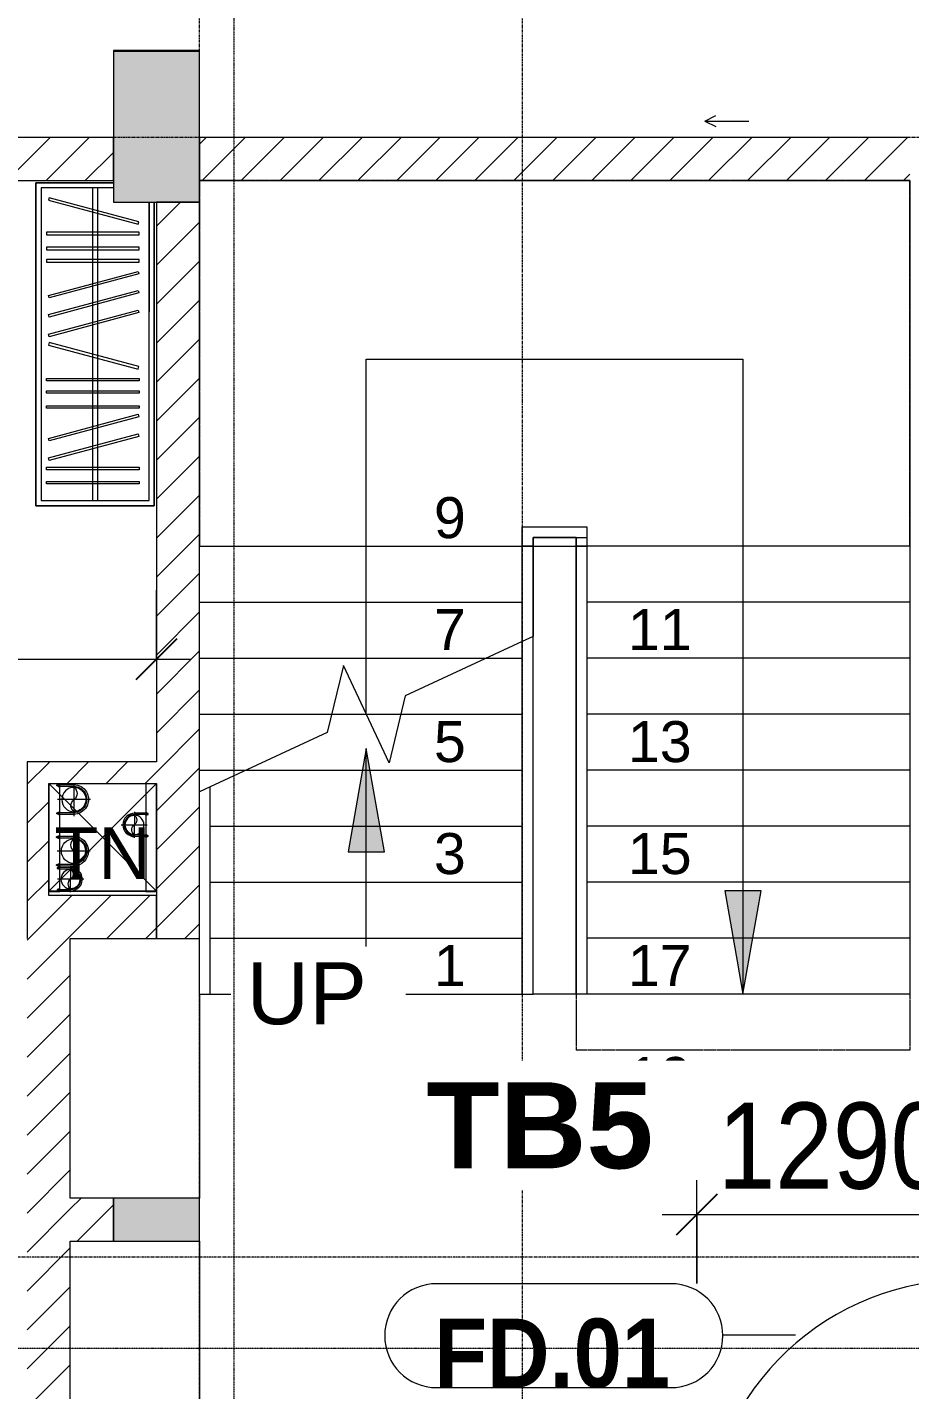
# Model space of a CAD drawing. Header units: millimetres. Extents: x 1591 to 239055, y -15958 to 83255.
# Drawn here: x 210032 to 214132, y 72422 to 78749 of the extents above; entities that cross this region are included whole.
import ezdxf

# ---------------------------------------------------------------- set-up
doc = ezdxf.new("R2010")
doc.units = ezdxf.units.MM
for name, pattern in [('Dash Dot 3_16_', [7.9375, 4.7625, -1.5875, 0, -1.5875]), ('Grid Line', [22.225, 12.7, -3.175, 3.175, -3.175]), ('IMPORT-CENTER _2_', [40.64, 25.4, -5.08, 5.08, -5.08]), ('Overhead', [3.96875, 2.38125, -1.5875])]:
    doc.linetypes.add(name, pattern=pattern)
for name, color, linetype, lineweight in [('0-1', 250, 'Continuous', 5), ('0-2', 7, 'Continuous', 9), ('A-ANNO-DIMS', 211, 'Continuous', 9), ('A-ANNO-DIMS-160', 211, 'Continuous', 9), ('A-DETL-GENF-2', 1, 'Continuous', 9), ('A-DOOR-3', 1, 'Continuous', 9), ('A-DOOR-FRAM-1', 1, 'Continuous', 9), ('A-DOOR-IDEN', 31, 'Continuous', 9), ('A-FLOR-1', 7, 'Continuous', 9), ('A-FLOR-HRAL', 11, 'Continuous', 9), ('A-GLAZ', 151, 'Continuous', 9), ('A-WALL-3', 113, 'Continuous', 18), ('A-WALL-PATT-2', 111, 'Continuous', 9), ('G-ANNO-SYMB-1', 111, 'Dash Dot 3_16_', 18), ('G-ANNO-TEXT-1', 7, 'Continuous', 9), ('G-IMPT', 8, 'Continuous', 9), ('G-IMPT-2', 8, 'IMPORT-CENTER _2_', 9), ('I-FURN-1', 254, 'Continuous', 9), ('M-EQPM', 50, 'Continuous', 9), ('S-COLS-1', 52, 'Continuous', 5), ('S-COLS-2', 250, 'Continuous', 18), ('S-GRID-1', 1, 'Grid Line', 9), ('S-STRS', 31, 'Continuous', 9), ('S-STRS-ANNO', 31, 'Continuous', 9), ('S-STRS-IDEN', 31, 'Continuous', 9), ('S-STRS-MBND', 31, 'Overhead', 9), ('S-STRS-MBND-1', 31, 'Continuous', 9)]:
    doc.layers.add(name, color=color, linetype=linetype, lineweight=lineweight)
doc.styles.add('Arial_1', font='arial_0.ttf', dxfattribs={"height": 190.496})
doc.styles.add('Arial_11', font='arial_0.ttf', dxfattribs={"height": 240})
doc.styles.add('Arial_2', font='arial_0.ttf', dxfattribs={"height": 288})
doc.styles.add('Arial_B_4', font='arialbd_0.ttf', dxfattribs={"height": 400})
doc.styles.add('Arial_B_5', font='arialbd_0.ttf', dxfattribs={"width": 0.9, "height": 320})
doc.styles.add('UTM Avo', font='UTM Avo.ttf', dxfattribs={"width": 0.9, "height": 400})
doc.dimstyles.new('1_Dim_chi_tiet_2_5_1', dxfattribs={"dimscale": 304.8, "dimtxt": 399.720379, "dimasz": 0.629921, "dimexe": 0.524934, "dimexo": 0.0625, "dimgap": 0.052493, "dimtad": 1, "dimdec": 0, "dimrnd": 5, "dimzin": 0, "dimdsep": 46, "dimtxsty": 'UTM Avo', "dimblk1": 'OBLIQUE', "dimblk2": 'OBLIQUE', "dimsah": 1, "dimcen": 0.09, "dimdle": 0.524934, "dimazin": 0, "dimtfac": 1, "dimtdec": 4, "dimtix": 1, "dimtmove": 0, "dimatfit": 3, "dimfxl": 1.049869, "dimfxlon": 1, "dimtvp": 1, "dimtolj": 1, "dimtzin": 0, "dimarcsym": 2})
pattern_1 = [(45, (95879.7, 0), (-90.50967, 90.50967), [])]

# ---------------------------------------------------------------- blocks, each defined once
blk = doc.blocks.new('NCV_TKTC_KET CAU_rvt-1-TKCS_MB TẦNG 6-8')
at = {"layer": 'S-COLS-1'}
for points in [[(114952.6, 77936.9), (114952.6, 78636.9), (114552.6, 78636.9), (114552.6, 77936.9)], [(114952.6, 73111.9), (114952.6, 73311.9), (114552.6, 73311.9), (114552.6, 73111.9)]]:
    blk.add_hatch(color=256, dxfattribs=at).paths.add_polyline_path(points)
at = {"layer": 'A-FLOR-1'}
for p, q in [((118252.2, 78036.9), (118252.2, 74259)), ((114752.6, 74737.4), (114252.6, 74737.4)), ((114952.6, 74259), (114952.6, 73311.9)), ((116702.6, 74259), (116502.6, 74259)), ((118252.2, 74259), (116752.6, 74259)), ((114952.6, 73111.9), (114952.6, 72361.9))]:
    blk.add_line(p, q, dxfattribs=at)
at = {"layer": 'S-COLS-2'}
for p, q in [((114952.6, 78636.9), (114552.6, 78636.9)), ((114552.6, 78636.9), (114552.6, 77936.9)), ((114952.6, 77936.9), (114952.6, 78636.9)), ((114552.6, 77936.9), (114952.6, 77936.9)), ((114552.6, 73311.9), (114552.6, 73111.9)), ((114952.6, 73311.9), (114552.6, 73311.9)), ((114952.6, 73111.9), (114952.6, 73311.9)), ((114552.6, 73111.9), (114952.6, 73111.9))]:
    blk.add_line(p, q, dxfattribs=at)
blk = doc.blocks.new('TU QUAN AO-SUITE ROOM_3 - TU QUAN AO-SUITE ROOM_3-V82-TKCS_MB TẦNG 6-8')
at = {"layer": 'I-FURN-1'}
for p, q in [((-550, 1500), (0, 1500)), ((-550, 90), (-550, 1500)), ((0, 1500), (-550, 1500)), ((-550, 1500), (-550, 90)), ((-24, 1476), (-526, 1476)), ((-526, 1476), (-526, 600)), ((-526, 1476), (-526, 90)), ((-287, 576), (-287, 1476)), ((-263, 576), (-263, 1476)), ((-24, 24), (-24, 1476)), ((0, 1500), (0, 0)), ((0, 0), (0, 1500)), ((-480.1, 1386.9), (-480.1, 1398.9)), ((-480.1, 1398.9), (-50.1, 1398.9)), ((-480.1, 1386.9), (-480.1, 1398.9)), ((-50.1, 1398.9), (-50.1, 1386.9)), ((-50.1, 1386.9), (-480.1, 1386.9)), ((-480.1, 1320.5), (-480.1, 1332.5)), ((-480.1, 1332.5), (-50.1, 1332.5)), ((-480.1, 1320.5), (-480.1, 1332.5)), ((-50.1, 1332.5), (-50.1, 1320.5)), ((-50.1, 1320.5), (-480.1, 1320.5)), ((-478.3, 1178.1), (-61.3, 1289.9)), ((-58.2, 1278.3), (-475.2, 1166.5)), ((-61.3, 1289.9), (-58.2, 1278.3)), ((-478.3, 1086.9), (-61.3, 1198.6)), ((-475.2, 1166.5), (-478.3, 1178.1)), ((-58.2, 1187.1), (-475.2, 1075.3)), ((-61.3, 1198.6), (-58.2, 1187.1)), ((-475.2, 1075.3), (-478.3, 1086.9)), ((-480.1, 1035.3), (-480.1, 1047.3)), ((-480.1, 1047.3), (-50.1, 1047.3)), ((-480.1, 1035.3), (-480.1, 1047.3)), ((-50.1, 1035.3), (-480.1, 1035.3)), ((-50.1, 1047.3), (-50.1, 1035.3)), ((-480.1, 965.8), (-480.1, 977.8)), ((-480.1, 977.8), (-50.1, 977.8)), ((-480.1, 965.8), (-480.1, 977.8)), ((-50.1, 965.8), (-480.1, 965.8)), ((-50.1, 977.8), (-50.1, 965.8)), ((-480.1, 908.6), (-480.1, 920.6)), ((-480.1, 920.6), (-50.1, 920.6)), ((-480.1, 908.6), (-480.1, 920.6)), ((-50.1, 908.6), (-480.1, 908.6)), ((-50.1, 920.6), (-50.1, 908.6)), ((-475.2, 865.5), (-478.3, 853.9)), ((-478.3, 853.9), (-61.3, 742.1)), ((-58.2, 753.7), (-475.2, 865.5)), ((-478.3, 603.1), (-61.3, 714.9)), ((-58.2, 703.3), (-475.2, 591.5)), ((-61.3, 742.1), (-58.2, 753.7)), ((-61.3, 714.9), (-58.2, 703.3)), ((-550, 90), (-550, 576)), ((-526, 90), (-526, 600)), ((-478.3, 511.9), (-61.3, 623.6)), ((-475.2, 591.5), (-478.3, 603.1)), ((-58.2, 612.1), (-475.2, 500.3)), ((-287, 24), (-287, 576)), ((-263, 24), (-263, 576)), ((-61.3, 623.6), (-58.2, 612.1)), ((-478.3, 423.1), (-61.3, 534.9)), ((-475.2, 500.3), (-478.3, 511.9)), ((-58.2, 523.3), (-475.2, 411.5)), ((-61.3, 534.9), (-58.2, 523.3)), ((-475.2, 411.5), (-478.3, 423.1)), ((-480.1, 368.4), (-480.1, 356.4)), ((-50.1, 368.4), (-480.1, 368.4)), ((-480.1, 356.4), (-50.1, 356.4)), ((-50.1, 356.4), (-50.1, 368.4)), ((-480.1, 311.2), (-480.1, 299.2)), ((-50.1, 311.2), (-480.1, 311.2)), ((-480.1, 299.2), (-50.1, 299.2)), ((-50.1, 299.2), (-50.1, 311.2)), ((-480.1, 241.7), (-480.1, 229.7)), ((-50.1, 241.7), (-480.1, 241.7)), ((-480.1, 229.7), (-50.1, 229.7)), ((-475.2, 192.7), (-478.3, 181.1)), ((-58.2, 80.9), (-475.2, 192.7)), ((-50.1, 229.7), (-50.1, 241.7)), ((-478.3, 181.1), (-61.3, 69.4)), ((-61.3, 69.4), (-58.2, 80.9)), ((-360, 24), (-24, 24)), ((0, 0), (-360, 0)), ((-360, 0), (0, 0))]:
    blk.add_line(p, q, dxfattribs=at)
blk = doc.blocks.new('NCV_TKTC_TANG 6 - 8_rvt-2-TKCS_MB TẦNG 6-8')
at = {"layer": 'I-FURN-1', "rotation": 180}
blk.add_blockref('TU QUAN AO-SUITE ROOM_3 - TU QUAN AO-SUITE ROOM_3-V82-TKCS_MB TẦNG 6-8', (114192.6, 78026.9), dxfattribs=at)
blk = doc.blocks.new('Top Rail Type - Top Rail_Internal_-947906-TKCS_MB TẦNG 6-8')
at = {"layer": 'A-FLOR-HRAL'}
for p, q in [((115003, 75221.1), (114953, 75197.8)), ((114953, 74259), (114953, 75197.8)), ((115003, 74259), (115003, 75221.1)), ((114953, 74259), (115003, 74259))]:
    blk.add_line(p, q, dxfattribs=at)
blk = doc.blocks.new('Top Rail Type - Top Rail_Internal_-947922-TKCS_MB TẦNG 6-8')
at = {"layer": 'A-FLOR-HRAL'}
for p, q in [((116502.2, 75920.2), (116452.2, 75896.9)), ((116452.2, 74259), (116452.2, 75896.9)), ((116502.2, 74259), (116502.2, 75920.2)), ((116452.2, 74259), (116502.2, 74259))]:
    blk.add_line(p, q, dxfattribs=at)
blk = doc.blocks.new('Top Rail Type - Top Rail_Internal_-948122-TKCS_MB TẦNG 6-8')
at = {"layer": 'A-FLOR-HRAL'}
for p, q in [((116452.2, 76339), (116452.2, 76429.4)), ((116452.2, 76429.4), (116752.6, 76429.4)), ((116502.2, 76379.4), (116502.2, 76339)), ((116702.6, 76379.4), (116502.2, 76379.4)), ((116702.6, 76379.4), (116752.6, 76379.4)), ((116702.6, 76339), (116702.6, 76379.4)), ((116752.6, 76429.4), (116752.6, 76379.4)), ((116752.6, 76379.4), (116752.6, 76339)), ((116452.2, 75896.9), (116452.2, 76339)), ((116502.2, 76339), (116452.2, 76339)), ((116502.2, 76339), (116502.2, 75920.2)), ((116702.6, 76339), (116752.6, 76339)), ((116702.6, 74259), (116702.6, 76339)), ((116752.6, 76339), (116752.6, 74259)), ((116752.6, 74259), (116702.6, 74259))]:
    blk.add_line(p, q, dxfattribs=at)
blk = doc.blocks.new('TKTC_XREF_251221_MB TANG 2-7 - TKTC_XREF_260130_MB TANG 2-5_dwg_CUM U_DN100-4746799-TKCS_MB TẦNG 6-8')
at = {"layer": 'G-IMPT'}
blk.add_hatch(color=256, dxfattribs=at).paths.add_polyline_path([(0, 61), (15.8, 58.9), (30.5, 52.8), (43.1, 43.1), (52.8, 30.5), (58.9, 15.8), (61, 0), (58.9, -15.8), (52.8, -30.5), (43.1, -43.1), (30.5, -52.8), (15.8, -58.9), (0, -61), (0, -57), (14.8, -55.1), (28.5, -49.4), (40.3, -40.3), (49.4, -28.5), (55.1, -14.8), (57, 0), (55.1, 14.8), (49.4, 28.5), (40.3, 40.3), (28.5, 49.4), (14.8, 55.1), (0, 57)])
for p, q in [((-79.1, 66.6), (-79.1, 63.4)), ((-76.6, 66.6), (-76.6, 63.4)), ((-74.6, 66.6), (-74.6, 63.4)), ((-72.7, 69.3), (-72.7, 60.7)), ((-66.9, 67.9), (-71.7, 67.9)), ((-65, 69), (0, 69)), ((-66.9, 62.1), (-71.7, 62.1)), ((-79.1, -63.4), (-79.1, -66.6)), ((-76.6, -63.4), (-76.6, -66.6)), ((-74.6, -63.4), (-74.6, -66.6)), ((-72.7, -60.7), (-72.7, -69.3)), ((-66.9, -62.1), (-71.7, -62.1)), ((-66.9, -67.9), (-71.7, -67.9)), ((-65, -69), (0, -69))]:
    blk.add_line(p, q, dxfattribs=at)
at = {"layer": 'G-IMPT', "flags": 128}
for points in [[(-72.7, 67.6), (-78.1, 67.6), (-78.1, 62.4), (-72.7, 62.4)], [(-71.7, 59.2), (-66.9, 59.2), (-66.9, 70.8), (-71.7, 70.8)], [(-66.9, 70.8), (-66.9, 72.7), (-65, 72.7), (-65, 57.3), (-66.9, 57.3), (-66.9, 59.2)], [(-65, 61), (0, 61), (0, 57)], [(-72.7, -62.4), (-78.1, -62.4), (-78.1, -67.6), (-72.7, -67.6)], [(-71.7, -70.8), (-66.9, -70.8), (-66.9, -59.2), (-71.7, -59.2)], [(-66.9, -59.2), (-66.9, -57.3), (-65, -57.3), (-65, -72.7), (-66.9, -72.7), (-66.9, -70.8)], [(-65, -61), (0, -61), (0, -57)]]:
    blk.add_lwpolyline(points, dxfattribs=at)
at = {"layer": 'G-IMPT'}
for centre, radius, start, end in [((-78.1, 66.6), 0.96, 90, 180), ((-71.1, 69.3), 1.56, 112.61986, 247.38014), ((-67.9, 65), 4.8, 143.1301, 216.8699), ((0, 0), 69, 270, 90), ((-78.1, 63.4), 0.96, 180, 270), ((-71.1, 60.7), 1.56, 112.61986, 247.38014), ((0, 0), 61, 270, 90), ((0, 0), 57, 270, 90), ((-78.1, -63.4), 0.96, 90, 180), ((-71.1, -60.7), 1.56, 112.61986, 247.38014), ((-67.9, -65), 4.8, 143.1301, 216.8699), ((-78.1, -66.6), 0.96, 180, 270), ((-71.1, -69.3), 1.56, 112.61986, 247.38014)]:
    blk.add_arc(centre, radius, start, end, dxfattribs=at)
blk = doc.blocks.new('TKTC_XREF_251221_MB TANG 2-7 - TKTC_XREF_260130_MB TANG 2-5_dwg_$cc-4746798-TKCS_MB TẦNG 6-8')
at = {"layer": 'G-IMPT-2'}
for p, q in [((0, -0.673), (0, 0.673)), ((-0.673, 0), (0.673, 0))]:
    blk.add_line(p, q, dxfattribs=at)
at = {"layer": 'M-EQPM'}
blk.add_circle((0, 0), 0.5, dxfattribs=at)
for centre, radius, start, end in [((0, 0), 0.5, 90, 270), ((0.188, 0.25), 0.313, 126.8699, 233.1301), ((-0.188, -0.25), 0.313, 306.8699, 53.1301)]:
    blk.add_arc(centre, radius, start, end, dxfattribs=at)
blk = doc.blocks.new('TKTC_XREF_251221_MB TANG 2-7 - TKTC_XREF_260130_MB TANG 2-5_dwg_$cc-4746800-TKCS_MB TẦNG 6-8')
at = {"layer": 'G-IMPT-2'}
for p, q in [((-0.673, 0), (0.673, 0)), ((0, -0.673), (0, 0.673))]:
    blk.add_line(p, q, dxfattribs=at)
at = {"layer": 'M-EQPM'}
blk.add_circle((0, 0), 0.5, dxfattribs=at)
for centre, radius, start, end in [((0, 0), 0.5, 90, 270), ((0.188, 0.25), 0.313, 126.8699, 233.1301), ((-0.188, -0.25), 0.313, 306.8699, 53.1301)]:
    blk.add_arc(centre, radius, start, end, dxfattribs=at)
blk = doc.blocks.new('TKTC_XREF_251221_MB TANG 2-7 - TKTC_XREF_260130_MB TANG 2-5_dwg_CUM U_DN100-4746796-TKCS_MB TẦNG 6-8')
at = {"layer": 'G-IMPT'}
blk.add_hatch(color=256, dxfattribs=at).paths.add_polyline_path([(0, 61), (0, 57), (14.8, 55.1), (28.5, 49.4), (40.3, 40.3), (49.4, 28.5), (55.1, 14.8), (57, 0), (55.1, -14.8), (49.4, -28.5), (40.3, -40.3), (28.5, -49.4), (14.8, -55.1), (0, -57), (0, -61), (15.8, -58.9), (30.5, -52.8), (43.1, -43.1), (52.8, -30.5), (58.9, -15.8), (61, 0), (58.9, 15.8), (52.8, 30.5), (43.1, 43.1), (30.5, 52.8), (15.8, 58.9)])
for p, q in [((-79.1, 66.6), (-79.1, 63.4)), ((-76.6, 66.6), (-76.6, 63.4)), ((-74.6, 66.6), (-74.6, 63.4)), ((-72.7, 69.3), (-72.7, 60.7)), ((-66.9, 67.9), (-71.7, 67.9)), ((-66.9, 62.1), (-71.7, 62.1)), ((-65, 69), (0, 69)), ((-79.1, -63.4), (-79.1, -66.6)), ((-76.6, -63.4), (-76.6, -66.6)), ((-74.6, -63.4), (-74.6, -66.6)), ((-72.7, -60.7), (-72.7, -69.3)), ((-66.9, -62.1), (-71.7, -62.1)), ((-66.9, -67.9), (-71.7, -67.9)), ((-65, -69), (0, -69))]:
    blk.add_line(p, q, dxfattribs=at)
at = {"layer": 'G-IMPT', "flags": 128}
for points in [[(-72.7, 67.6), (-78.1, 67.6), (-78.1, 62.4), (-72.7, 62.4)], [(-71.7, 59.2), (-66.9, 59.2), (-66.9, 70.8), (-71.7, 70.8)], [(-66.9, 70.8), (-66.9, 72.7), (-65, 72.7), (-65, 57.3), (-66.9, 57.3), (-66.9, 59.2)], [(-65, 61), (0, 61), (0, 57)], [(-72.7, -62.4), (-78.1, -62.4), (-78.1, -67.6), (-72.7, -67.6)], [(-71.7, -70.8), (-66.9, -70.8), (-66.9, -59.2), (-71.7, -59.2)], [(-66.9, -59.2), (-66.9, -57.3), (-65, -57.3), (-65, -72.7), (-66.9, -72.7), (-66.9, -70.8)], [(-65, -61), (0, -61), (0, -57)]]:
    blk.add_lwpolyline(points, dxfattribs=at)
at = {"layer": 'G-IMPT'}
for centre, radius, start, end in [((-78.1, 66.6), 0.96, 90, 180), ((-78.1, 63.4), 0.96, 180, 270), ((-71.1, 69.3), 1.56, 112.61986, 247.38014), ((-67.9, 65), 4.8, 143.1301, 216.8699), ((-71.1, 60.7), 1.56, 112.61986, 247.38014), ((0, 0), 69, 270, 90), ((0, 0), 61, 270, 90), ((0, 0), 57, 270, 90), ((-78.1, -63.4), 0.96, 90, 180), ((-78.1, -66.6), 0.96, 180, 270), ((-71.1, -60.7), 1.56, 112.61986, 247.38014), ((-67.9, -65), 4.8, 143.1301, 216.8699), ((-71.1, -69.3), 1.56, 112.61986, 247.38014)]:
    blk.add_arc(centre, radius, start, end, dxfattribs=at)
blk = doc.blocks.new('TKTC_XREF_251221_MB TANG 2-7 - TKTC_XREF_260130_MB TANG 2-5_dwg_$cc-4746795-TKCS_MB TẦNG 6-8')
at = {"layer": 'G-IMPT-2'}
for p, q in [((0, -0.673), (0, 0.66)), ((-0.673, 0), (0.673, 0))]:
    blk.add_line(p, q, dxfattribs=at)
at = {"layer": 'M-EQPM'}
blk.add_circle((0, 0), 0.5, dxfattribs=at)
for centre, radius, start, end in [((0, 0), 0.5, 90, 270), ((0.188, 0.25), 0.313, 126.8699, 233.1301), ((-0.188, -0.25), 0.313, 306.8699, 53.1301)]:
    blk.add_arc(centre, radius, start, end, dxfattribs=at)
blk = doc.blocks.new('TKTC_XREF_251221_MB TANG 2-7 - TKTC_XREF_260130_MB TANG 2-5_dwg_$cc-4746797-TKCS_MB TẦNG 6-8')
at = {"layer": 'G-IMPT-2'}
for p, q in [((-0.673, 0), (0.673, 0)), ((0, -0.673), (0, 0.673))]:
    blk.add_line(p, q, dxfattribs=at)
at = {"layer": 'M-EQPM'}
blk.add_circle((0, 0), 0.5, dxfattribs=at)
for centre, radius, start, end in [((0, 0), 0.5, 90, 270), ((0.188, 0.25), 0.313, 126.8699, 233.1301), ((-0.188, -0.25), 0.313, 306.8699, 53.1301)]:
    blk.add_arc(centre, radius, start, end, dxfattribs=at)
blk = doc.blocks.new('TKTC_XREF_251221_MB TANG 2-7 - TKTC_XREF_251221_MB TANG 2-7-2039446-TKCS_MB TẦNG 6-8')
at = {"layer": 'M-EQPM'}
for p, q in [((80900, 61403.7), (80900, 61400)), ((81300, 61403.7), (80900, 61403.7)), ((81300, 61400), (81300, 61403.7)), ((80650.6, 57998.8), (80600.8, 57998.5)), ((80600.8, 57998.5), (80600.8, 57498.6)), ((80650.6, 57499), (80650.6, 57998.8)), ((81100, 57998.8), (81050.7, 57998.5)), ((81050.7, 57998.5), (81050.7, 57498.6)), ((80600.8, 57498.6), (80650.6, 57499)), ((81050.7, 57498.6), (81100, 57499))]:
    blk.add_line(p, q, dxfattribs=at)
at = {"extrusion": (0, 0, -1)}
for name, p, xscale, yscale, zscale, rotation in [('TKTC_XREF_251221_MB TANG 2-7 - TKTC_XREF_260130_MB TANG 2-5_dwg_CUM U_DN100-4746799-TKCS_MB TẦNG 6-8', (-80715.6, 57926.3), 0.9975000000000005, 0.9975000000000005, -0.9975000000000005, 180.000991338195), ('TKTC_XREF_251221_MB TANG 2-7 - TKTC_XREF_260130_MB TANG 2-5_dwg_$cc-4746795-TKCS_MB TẦNG 6-8', (-80717.4, 57925.4), 113.7150000000092, 113.7150000000092, -113.7150000000092, 359.9990086636432), ('TKTC_XREF_251221_MB TANG 2-7 - TKTC_XREF_260130_MB TANG 2-5_dwg_$cc-4746800-TKCS_MB TẦNG 6-8', (-80997.1, 57808), 90.00000000005119, 90.00000000005119, -90.0000000000512, 180.3740267799373), ('TKTC_XREF_251221_MB TANG 2-7 - TKTC_XREF_260130_MB TANG 2-5_dwg_CUM U_DN100-4746799-TKCS_MB TẦNG 6-8', (-80715.5, 57686.2), 0.9974999999999965, 0.9974999999999965, -0.9974999999999965, 180.0009913385626), ('TKTC_XREF_251221_MB TANG 2-7 - TKTC_XREF_260130_MB TANG 2-5_dwg_$cc-4746797-TKCS_MB TẦNG 6-8', (-80701.6, 57556), 90.00000000005119, 90.00000000005119, -90.0000000000512, 0.3740267799372842)]:
    blk.add_blockref(name, p, dxfattribs=dict(at, xscale=xscale, yscale=yscale, zscale=zscale, rotation=rotation))
for name, p, xscale, yscale, zscale, rotation in [('TKTC_XREF_251221_MB TANG 2-7 - TKTC_XREF_260130_MB TANG 2-5_dwg_CUM U_DN100-4746796-TKCS_MB TẦNG 6-8', (80999, 57808), 0.7894736842105242, 0.7894736842105242, 0.7894736842105242, 179.6259732184666), ('TKTC_XREF_251221_MB TANG 2-7 - TKTC_XREF_260130_MB TANG 2-5_dwg_$cc-4746798-TKCS_MB TẦNG 6-8', (80715.5, 57686.2), 113.7150000000092, 113.7150000000092, 113.7150000000092, 179.9990086636432), ('TKTC_XREF_251221_MB TANG 2-7 - TKTC_XREF_260130_MB TANG 2-5_dwg_CUM U_DN100-4746796-TKCS_MB TẦNG 6-8', (80701.6, 57556), 0.7894736842105242, 0.7894736842105242, 0.7894736842105242, 359.6259732184666)]:
    blk.add_blockref(name, p, dxfattribs=dict(xscale=xscale, yscale=yscale, zscale=zscale, rotation=rotation))
blk = doc.blocks.new('FD_01 - FD_01-1200x2200mm-1787917-TKCS_MB TẦNG 6-8')
at = {"layer": 'A-DETL-GENF-2'}
for p, q in [((570, 100), (570, 1320)), ((570, 1320), (610, 1320)), ((610, 1320), (610, 100)), ((610, 100), (570, 100))]:
    blk.add_line(p, q, dxfattribs=at)
blk.add_arc((610, 100), 1220, 91.87889, 180, dxfattribs=at)
at = {"layer": 'A-DOOR-FRAM-1'}
for p, q in [((-610, 100), (-645, 100)), ((-645, 100), (-645, -100)), ((-610, 60), (-610, 100)), ((645, 100), (610, 100)), ((610, 100), (610, 60)), ((645, -100), (645, 100)), ((-600, 60), (-610, 60)), ((-600, -100), (-600, 60)), ((610, 60), (600, 60)), ((600, 60), (600, -100)), ((-645, -100), (-600, -100)), ((600, -100), (645, -100))]:
    blk.add_line(p, q, dxfattribs=at)
blk = doc.blocks.new('1_FAMILY RVT - W01-WxH 1000x3200-V176-TKCS_MB TẦNG 6-8')
at = {"layer": 'A-GLAZ'}
for q in [(749.2, 197.79), (749.2, 146.99), (901.6, 172.39)]:
    blk.add_line((698.4, 172.39), q, dxfattribs=at)
blk = doc.blocks.new('DIMBLOCK258-TKCS_MB TẦNG 6-8')
at = {"layer": 'A-ANNO-DIMS-160'}
for p, q in [((213142.2, 72915.7), (213142.2, 73395.7)), ((214432.2, 72915.7), (214432.2, 73395.7)), ((212982.2, 73235.7), (214592.2, 73235.7)), ((213142.2, 73235.7), (213142.2, 72915.7)), ((214432.2, 73235.7), (214432.2, 72915.7))]:
    blk.add_line(p, q, dxfattribs=at)
at = {"layer": 'A-ANNO-DIMS-160', "lineweight": 25}
for p, q in [((213142.2, 73235.7), (213238.2, 73331.7)), ((214432.2, 73235.7), (214528.2, 73331.7)), ((213142.2, 73235.7), (213046.2, 73139.7)), ((214432.2, 73235.7), (214336.2, 73139.7))]:
    blk.add_line(p, q, dxfattribs=at)
at = {"layer": 'A-ANNO-DIMS-160', "color": 0, "insert": (213239.4, 73755.3), "char_height": 400, "width": 1314.636, "attachment_point": 1, "line_spacing_factor": 1.110334, "style": 'UTM Avo'}
blk.add_mtext('1290', dxfattribs=at)
blk = doc.blocks.new('_Oblique')
at = {"color": 0, "linetype": 'ByBlock', "lineweight": -2}
blk.add_line((-0.5, -0.5), (0.5, 0.5), dxfattribs=at)
blk = doc.blocks.new('STN_Door Tag - STN_Door Tag-1788670-TKCS_MB TẦNG 6-8')
at = {"layer": 'A-DOOR-IDEN'}
for p, q in [((-3.37, 1.495), (3.431, 1.495)), ((-3.37, -1.524), (3.431, -1.524))]:
    blk.add_line(p, q, dxfattribs=at)
for centre, start, end in [((-3.37, -0.015), 90, 270), ((3.431, -0.015), 270, 90)]:
    blk.add_arc(centre, 1.509, start, end, dxfattribs=at)
blk = doc.blocks.new('DIMBLOCK333-TKCS_MB TẦNG 6-8')
at = {"layer": 'A-ANNO-DIMS-160'}
for p, q in [((202032.3, 76134.6), (202032.3, 75654.6)), ((202032.3, 75814.6), (202032.3, 76134.6)), ((210632.3, 76134.6), (210632.3, 75654.6)), ((210632.3, 75814.6), (210632.3, 76134.6)), ((201872.3, 75814.6), (210792.3, 75814.6))]:
    blk.add_line(p, q, dxfattribs=at)
at = {"layer": 'A-ANNO-DIMS-160', "lineweight": 25}
for p, q in [((202032.3, 75814.6), (202128.3, 75910.6)), ((210632.3, 75814.6), (210728.3, 75910.6)), ((202032.3, 75814.6), (201936.3, 75718.6)), ((210632.3, 75814.6), (210536.3, 75718.6))]:
    blk.add_line(p, q, dxfattribs=at)
at = {"layer": 'A-ANNO-DIMS-160', "color": 0, "insert": (205784.5, 76334.2), "char_height": 400, "width": 1314.636, "attachment_point": 1, "line_spacing_factor": 1.110334, "style": 'UTM Avo'}
blk.add_mtext('8600', dxfattribs=at)

msp = doc.modelspace()

# ---------------------------------------------------------------- hatches: boundary and pattern name
at = {"layer": 'A-WALL-PATT-2'}
h = msp.add_hatch(dxfattribs=at)
h.set_pattern_fill('FP_1', color=256, style=0, pattern_type=2)
h.set_pattern_definition(pattern_1)
h.paths.add_polyline_path([(207682.2, 78036.9), (210432.3, 78036.9), (210432.3, 78236.9), (207682.2, 78236.9)])
h = msp.add_hatch(dxfattribs=at)
h.set_pattern_fill('FP_1', color=256, style=0, pattern_type=2)
h.set_pattern_definition(pattern_1)
h.paths.add_polyline_path([(214132.3, 78036.9), (214132.3, 78236.9), (210832.3, 78236.9), (210832.3, 78036.9)])
h = msp.add_hatch(dxfattribs=at)
h.set_pattern_fill('FP_1', color=256, style=0, pattern_type=2)
h.set_pattern_definition(pattern_1)
h.paths.add_polyline_path([(210832.3, 74516.9), (210832.3, 77936.9), (210632.3, 77936.9), (210632.3, 74516.9)])
h = msp.add_hatch(dxfattribs=at)
h.set_pattern_fill('FP_1', color=256, style=0, pattern_type=2)
h.set_pattern_definition(pattern_1)
h.paths.add_polyline_path([(210132.3, 74516.9), (210132.3, 75337.4), (210032.3, 75337.4), (210032.3, 74516.9)])
h = msp.add_hatch(dxfattribs=at)
h.set_pattern_fill('FP_1', color=256, style=0, pattern_type=2)
h.set_pattern_definition(pattern_1)
h.paths.add_polyline_path([(210132.3, 75237.4), (210632.3, 75237.4), (210632.3, 75337.4), (210132.3, 75337.4)])
h = msp.add_hatch(dxfattribs=at)
h.set_pattern_fill('FP_1', color=256, style=0, pattern_type=2)
h.set_pattern_definition(pattern_1)
h.paths.add_polyline_path([(210632.1, 74516.9), (210632.1, 74716.9), (210132.3, 74716.9), (210132.3, 74516.9), (210429.3, 74516.9)])
h = msp.add_hatch(dxfattribs=at)
h.set_pattern_fill('FP_1', color=256, style=0, pattern_type=2)
h.set_pattern_definition(pattern_1)
h.paths.add_polyline_path([(210232.3, 70036.9), (210232.3, 70195.3), (210032.3, 70195.3), (210032.3, 70036.9)])
h.paths.add_polyline_path([(210232.3, 71285.3), (210232.3, 71511.9), (210032.3, 71511.9), (210032.3, 71285.3)])
h.paths.add_polyline_path([(210232.3, 71711.9), (210232.3, 74516.9), (210032.3, 74516.9), (210032.3, 71711.9), (210119.6, 71711.9)])
h = msp.add_hatch(dxfattribs=at)
h.set_pattern_fill('FP_1', color=256, style=0, pattern_type=2)
h.set_pattern_definition(pattern_1)
h.paths.add_polyline_path([(210432.3, 73111.8), (210432.3, 73311.8), (210232.3, 73311.8), (210232.3, 73111.8)])
at = {"layer": 'S-STRS-ANNO'}
for points in [[(211691.9, 74919), (211607.3, 75399), (211522.6, 74919), (211638.4, 74919)], [(213356.9, 74259), (213441.5, 74739), (213272.2, 74739), (213329.8, 74412.5)], [(211607.3, 74179), (211650.5, 74191.7), (211680, 74225.8), (211686.4, 74270.4), (211667.7, 74311.4), (211629.8, 74335.7), (211584.7, 74335.7), (211546.8, 74311.4), (211528.1, 74270.4), (211534.5, 74225.8), (211564, 74191.7)]]:
    msp.add_hatch(color=256, dxfattribs=at).paths.add_polyline_path(points)
h = msp.add_hatch(color=256, dxfattribs=at)
edge = h.paths.add_edge_path()
edge.add_arc((211607.3, 74259), 80, 0, 360)

# ---------------------------------------------------------------- linework, layer by layer
at = {"layer": '0-2'}
for p, q in [((210632.2, 75237.4), (210132.3, 74737.4)), ((210132.3, 75237.4), (210632.2, 74737.4)), ((210632.2, 74737.4), (210632.2, 75237.4)), ((210132.3, 74737.4), (210632.2, 74737.4))]:
    msp.add_line(p, q, dxfattribs=at)
at = {"layer": 'A-DOOR-IDEN'}
msp.add_line((213601.2, 72674.5), (213263.9, 72674.5), dxfattribs=at)
at = {"layer": 'A-WALL-3'}
for p, q in [((210432.3, 78236.9), (207682.2, 78236.9)), ((210432.3, 78036.9), (210432.3, 78236.9)), ((214132.3, 78236.9), (210832.3, 78236.9)), ((210832.3, 78236.9), (210832.3, 78036.9)), ((207682.2, 78036.9), (210432.3, 78036.9)), ((210832.3, 78036.9), (214132.3, 78036.9)), ((210632.3, 77936.9), (210632.3, 75337.4)), ((210832.3, 77936.9), (210632.3, 77936.9)), ((210832.3, 74516.9), (210832.3, 77936.9)), ((210032.3, 75337.4), (210032.3, 74516.9)), ((210632.3, 75337.4), (210032.3, 75337.4)), ((210132.3, 74716.9), (210132.3, 75237.4)), ((210132.3, 75237.4), (210632.3, 75237.4)), ((210632.3, 75237.4), (210632.3, 74516.9)), ((210632.1, 74716.9), (210132.3, 74716.9)), ((210632.1, 74516.9), (210632.1, 74716.9)), ((210232.3, 74516.9), (210632.1, 74516.9)), ((210232.3, 73311.8), (210232.3, 74516.9)), ((210632.3, 74516.9), (210832.3, 74516.9)), ((210432.3, 73311.8), (210232.3, 73311.8)), ((210432.3, 73111.8), (210432.3, 73311.8)), ((210232.3, 72361.9), (210232.3, 73111.8)), ((210232.3, 73111.8), (210432.3, 73111.8))]:
    msp.add_line(p, q, dxfattribs=at)
at = {"layer": 'G-ANNO-SYMB-1'}
msp.add_line((124647.5, 72614.1), (229692.1, 72614.1), dxfattribs=at)
at = {"layer": 'S-GRID-1'}
for p, q in [((210832.3, 77012.5), (210832.3, 81012.5)), ((212332.3, 77012.5), (212332.3, 81012.5)), ((223800.6, 78236.9), (130306.5, 78236.9)), ((210832.3, 19149.4), (210832.3, 77012.5)), ((212332.3, 19149.4), (212332.3, 77012.5)), ((223800.6, 73036.9), (130306.5, 73036.9))]:
    msp.add_line(p, q, dxfattribs=at)
at = {"layer": 'S-STRS'}
for p, q in [((212382.3, 76379), (212581.9, 76379)), ((212382.3, 76339), (212382.3, 76379)), ((212581.9, 76379), (212581.9, 76339)), ((210832.3, 76339), (212331.9, 76339)), ((212382.3, 76079), (212382.3, 76339)), ((212581.9, 76339), (212581.9, 76079)), ((214131.9, 76339), (212632.3, 76339)), ((210832.3, 76079), (212331.9, 76079)), ((212382.3, 75920.4), (212382.3, 76079)), ((212581.9, 76079), (212581.9, 75819)), ((214131.9, 76079), (212632.3, 76079)), ((212382.3, 75819), (212382.3, 75920.4)), ((210832.3, 75819), (212164.8, 75819)), ((212164.8, 75819), (212331.9, 75819)), ((212382.3, 75559), (212382.3, 75819)), ((212581.9, 75819), (212581.9, 75559)), ((214131.9, 75819), (212632.3, 75819)), ((210832.3, 75559), (211446.5, 75559)), ((211446.5, 75559), (211607.3, 75559)), ((211607.3, 75559), (211768, 75559)), ((211768, 75559), (212331.9, 75559)), ((212382.3, 75299), (212382.3, 75559)), ((212581.9, 75559), (212581.9, 75299)), ((214131.9, 75559), (212632.3, 75559)), ((210832.3, 75299), (211049.7, 75299)), ((211049.7, 75299), (212331.9, 75299)), ((212382.3, 75039), (212382.3, 75299)), ((212581.9, 75299), (212581.9, 75039)), ((214131.9, 75299), (212632.3, 75299)), ((210832.3, 75039), (210832.3, 75039)), ((210882.7, 75039), (212331.9, 75039)), ((212382.3, 74779), (212382.3, 75039)), ((212581.9, 75039), (212581.9, 74779)), ((214131.9, 75039), (212632.3, 75039)), ((210832.3, 74779), (210832.3, 74779)), ((210882.7, 74779), (212331.9, 74779)), ((212382.3, 74519), (212382.3, 74779)), ((212581.9, 74779), (212581.9, 74519)), ((214131.9, 74779), (212632.3, 74779)), ((210832.3, 74519), (210832.3, 74519)), ((210832.3, 74259), (210832.3, 74516.9)), ((210882.7, 74519), (212331.9, 74519)), ((212382.3, 74259), (212382.3, 74519)), ((212581.9, 74519), (212581.9, 74259)), ((214131.9, 74519), (212632.3, 74519)), ((210882.7, 74259), (212331.9, 74259)), ((214131.9, 74259), (212632.3, 74259))]:
    msp.add_line(p, q, dxfattribs=at)
at = {"layer": 'S-STRS-ANNO'}
for p, q in [((211607.3, 77208), (213356.9, 77208)), ((211607.3, 76339), (211607.3, 77208)), ((213356.9, 77208), (213356.9, 76339)), ((211607.3, 76079), (211607.3, 76339)), ((213356.9, 76339), (213356.9, 76079)), ((211607.3, 75819), (211607.3, 76079)), ((213356.9, 76079), (213356.9, 75819)), ((211607.3, 75559), (211607.3, 75819)), ((213356.9, 75819), (213356.9, 75559)), ((213356.9, 75559), (213356.9, 75299)), ((211607.3, 75399), (211522.6, 74919)), ((211607.3, 75299), (211607.3, 75399)), ((211691.9, 74919), (211607.3, 75399)), ((211607.3, 75039), (211607.3, 75299)), ((213356.9, 75299), (213356.9, 75039)), ((211607.3, 74779), (211607.3, 75039)), ((213356.9, 75039), (213356.9, 74779)), ((211522.6, 74919), (211638.4, 74919)), ((211638.4, 74919), (211691.9, 74919)), ((211607.3, 74519), (211607.3, 74779)), ((213441.5, 74739), (213272.2, 74739)), ((213272.2, 74739), (213329.8, 74412.5)), ((213356.9, 74779), (213356.9, 74519)), ((213356.9, 74259), (213441.5, 74739)), ((211607.3, 74259), (211607.3, 74519)), ((213356.9, 74519), (213356.9, 74259)), ((213329.8, 74412.5), (213356.9, 74259)), ((211546.8, 74311.4), (211528.1, 74270.4)), ((211584.7, 74335.7), (211546.8, 74311.4)), ((211629.8, 74335.7), (211584.7, 74335.7)), ((211667.7, 74311.4), (211629.8, 74335.7)), ((211686.4, 74270.4), (211667.7, 74311.4)), ((211528.1, 74270.4), (211534.5, 74225.8)), ((211534.5, 74225.8), (211564, 74191.7)), ((211650.5, 74191.7), (211680, 74225.8)), ((211680, 74225.8), (211686.4, 74270.4)), ((211564, 74191.7), (211607.3, 74179)), ((211607.3, 74179), (211650.5, 74191.7))]:
    msp.add_line(p, q, dxfattribs=at)
msp.add_circle((211607.3, 74259), 80, dxfattribs=at)
at = {"layer": 'S-STRS-MBND'}
for p, q in [((210832.3, 78036.9), (210832.3, 76339)), ((214131.9, 78036.9), (210832.3, 78036.9)), ((214131.9, 76339), (214131.9, 78036.9)), ((210832.3, 76339), (212382.3, 76339)), ((210832.3, 75645.7), (210832.3, 76339)), ((212382.3, 76339), (212581.9, 76339)), ((212382.3, 75920.4), (212382.3, 76339)), ((214131.9, 76339), (212581.9, 76339)), ((212581.9, 76339), (212581.9, 73999)), ((214131.9, 76339), (214131.9, 73999)), ((214131.9, 73999), (212581.9, 73999))]:
    msp.add_line(p, q, dxfattribs=at)
at = {"layer": 'S-STRS-MBND-1'}
for p, q in [((212331.9, 75896.9), (211788.5, 75643.5)), ((211501.6, 75785.6), (211426, 75474.5)), ((211712.9, 75332.4), (211501.6, 75785.6)), ((211788.5, 75643.5), (211712.9, 75332.4)), ((211426, 75474.5), (210882.7, 75221.1)), ((210832.3, 75197.6), (210832.3, 75197.6))]:
    msp.add_line(p, q, dxfattribs=at)

# ---------------------------------------------------------------- block references
at = {"layer": '0-1'}
for name in ['NCV_TKTC_KET CAU_rvt-1-TKCS_MB TẦNG 6-8', 'NCV_TKTC_TANG 6 - 8_rvt-2-TKCS_MB TẦNG 6-8']:
    msp.add_blockref(name, (95879.7, 0), dxfattribs=at)
at = {"layer": 'A-DOOR-3'}
msp.add_blockref('FD_01 - FD_01-1200x2200mm-1787917-TKCS_MB TẦNG 6-8', (213787.2, 71611.9), dxfattribs=at)
at = {"layer": 'A-DOOR-IDEN', "xscale": 159.9999999999999, "yscale": 159.9999999999999, "zscale": 159.9999999999999}
msp.add_blockref('STN_Door Tag - STN_Door Tag-1788670-TKCS_MB TẦNG 6-8', (212473.5, 72675.2), dxfattribs=at)
at = {"layer": 'A-FLOR-HRAL'}
for name in ['Top Rail Type - Top Rail_Internal_-948122-TKCS_MB TẦNG 6-8', 'Top Rail Type - Top Rail_Internal_-947922-TKCS_MB TẦNG 6-8', 'Top Rail Type - Top Rail_Internal_-947906-TKCS_MB TẦNG 6-8']:
    msp.add_blockref(name, (95879.7, 0), dxfattribs=at)
at = {"layer": 'A-GLAZ'}
msp.add_blockref('1_FAMILY RVT - W01-WxH 1000x3200-V176-TKCS_MB TẦNG 6-8', (212482.3, 78140.7), dxfattribs=at)
at = {"layer": 'M-EQPM'}
msp.add_blockref('TKTC_XREF_251221_MB TANG 2-7 - TKTC_XREF_251221_MB TANG 2-7-2039446-TKCS_MB TẦNG 6-8', (129532.3, 17236.9), dxfattribs=at)

# ---------------------------------------------------------------- texts
at = {"layer": 'A-DOOR-IDEN', "insert": (212470.2, 72589.9), "char_height": 320, "width": 1124.64, "attachment_point": 5, "line_spacing_factor": 0.936439, "style": 'Arial_B_5'}
msp.add_mtext('\\pt7.2,14.4,21.6,28.8,36,43.2,50.4,57.6,64.8,72,79.2,86.4,93.6,100.8,108,115.2,122.4,129.6,136.8,144,151.2,158.4,165.6,172.8,180,187.2,194.4,201.6,208.8,216,223.2,230.4;FD.01', dxfattribs=at)
at = {"layer": 'G-ANNO-TEXT-1', "insert": (210381.9, 74913.4), "char_height": 240, "width": 603.2, "attachment_point": 5, "line_spacing_factor": 0.936439, "style": 'Arial_11'}
msp.add_mtext('\\pt79.9992,160.0008,240,319.9992,400.0008,480,559.9992,640.0008,720,799.9992,880.0008,960,1039.9992,1120.0008,1200,1279.9992,1360.0008,1440,1519.9992,1600.0008,1680,1759.9992,1840.0008,1920,1999.9992,2080.0008,2160,2239.9992,2320.0008,2400,2479.9992,2560.0008;TN', dxfattribs=at)
msp.add_mtext('\\pt79.9992,160.0008,240,319.9992,400.0008,480,559.9992,640.0008,720,799.9992,880.0008,960,1039.9992,1120.0008,1200,1279.9992,1360.0008,1440,1519.9992,1600.0008,1680,1759.9992,1840.0008,1920,1999.9992,2080.0008,2160,2239.9992,2320.0008,2400,2479.9992,2560.0008;TN', dxfattribs=at)
at = {"layer": 'S-STRS-ANNO', "char_height": 190.5, "attachment_point": 1, "line_spacing_factor": 0.941778, "style": 'Arial_1'}
for s, insert, width in [('9', (211921.5, 76566.8), 175.817), ('7', (211921.5, 76046.8), 175.817), ('11', (212822.8, 76046.8), 351.634), ('5', (211921.5, 75526.8), 175.817), ('13', (212822.8, 75526.8), 351.634), ('3', (211921.5, 75006.8), 175.817), ('15', (212822.8, 75006.8), 351.634), ('1', (211921.5, 74486.8), 175.817), ('17', (212822.8, 74486.8), 351.634), ('19', (212822.8, 73966.8), 351.634)]:
    msp.add_mtext(s, dxfattribs=dict(at, insert=insert, width=width))

# ---------------------------------------------------------------- dimensions: what is measured, and where the dimension line sits
at = {"layer": 'A-ANNO-DIMS'}
dim = msp.add_linear_dim(base=(210632.3, 75814.6), p1=(202032.3, 76134.6), p2=(210632.3, 76134.6), dimstyle='1_Dim_chi_tiet_2_5_1', override={"dimpost": '<>', "dimfxl": 8600}, dxfattribs=at)
dim.commit()
dim.dimension.update_dxf_attribs({"geometry": 'DIMBLOCK333-TKCS_MB TẦNG 6-8', "text_midpoint": (206332.3, 76037.6)})

# ---------------------------------------------------------------- next in the draw order: texts
at = {"layer": 'G-ANNO-TEXT-1', "insert": (212413.2, 73647), "char_height": 400, "width": 1894.4, "attachment_point": 5, "line_spacing_factor": 0.936439, "style": 'Arial_B_4', "bg_fill": 3, "box_fill_scale": 1.25, "bg_fill_color": 256, "bg_fill_true_color": 13158600, "bg_fill_transparency": 0}
msp.add_mtext('\\pt8,16,24,32,40,48,56,64,72,80,88,96,104,112,120,128,136,144,152,160,168,176,184,192,200,208,216,224,232,240,248,256;TB5', dxfattribs=at)
at = {"layer": 'S-STRS-IDEN', "insert": (211051.2, 74406.9), "char_height": 288, "width": 667.231, "attachment_point": 1, "line_spacing_factor": 0.941778, "style": 'Arial_2', "bg_fill": 3, "box_fill_scale": 1.25, "bg_fill_color": 256, "bg_fill_true_color": 13158600, "bg_fill_transparency": 0}
msp.add_mtext('UP', dxfattribs=at)

# ---------------------------------------------------------------- next in the draw order: linework, layer by layer
at = {"layer": 'G-ANNO-SYMB-1'}
msp.add_line((210992.3, 82873.6), (210992.3, 13592.5), dxfattribs=at)

# ---------------------------------------------------------------- next in the draw order: texts
at = {"layer": 'G-ANNO-TEXT-1', "insert": (212413.2, 73647), "char_height": 400, "width": 1894.4, "attachment_point": 5, "line_spacing_factor": 0.936439, "style": 'Arial_B_4', "bg_fill": 3, "box_fill_scale": 1.25, "bg_fill_color": 256, "bg_fill_true_color": 13158600, "bg_fill_transparency": 0}
msp.add_mtext('\\pt8,16,24,32,40,48,56,64,72,80,88,96,104,112,120,128,136,144,152,160,168,176,184,192,200,208,216,224,232,240,248,256;TB5', dxfattribs=at)

# ---------------------------------------------------------------- next in the draw order: dimensions: what is measured, and where the dimension line sits
at = {"layer": 'A-ANNO-DIMS'}
dim = msp.add_linear_dim(base=(214432.2, 73235.7), p1=(213142.2, 72915.7), p2=(214432.2, 72915.7), dimstyle='1_Dim_chi_tiet_2_5_1', override={"dimpost": '<>', "dimfxl": 1290}, dxfattribs=at)
dim.commit()
dim.dimension.update_dxf_attribs({"geometry": 'DIMBLOCK258-TKCS_MB TẦNG 6-8', "text_midpoint": (213787.2, 73458.7)})

doc.saveas('drawing.dxf')
